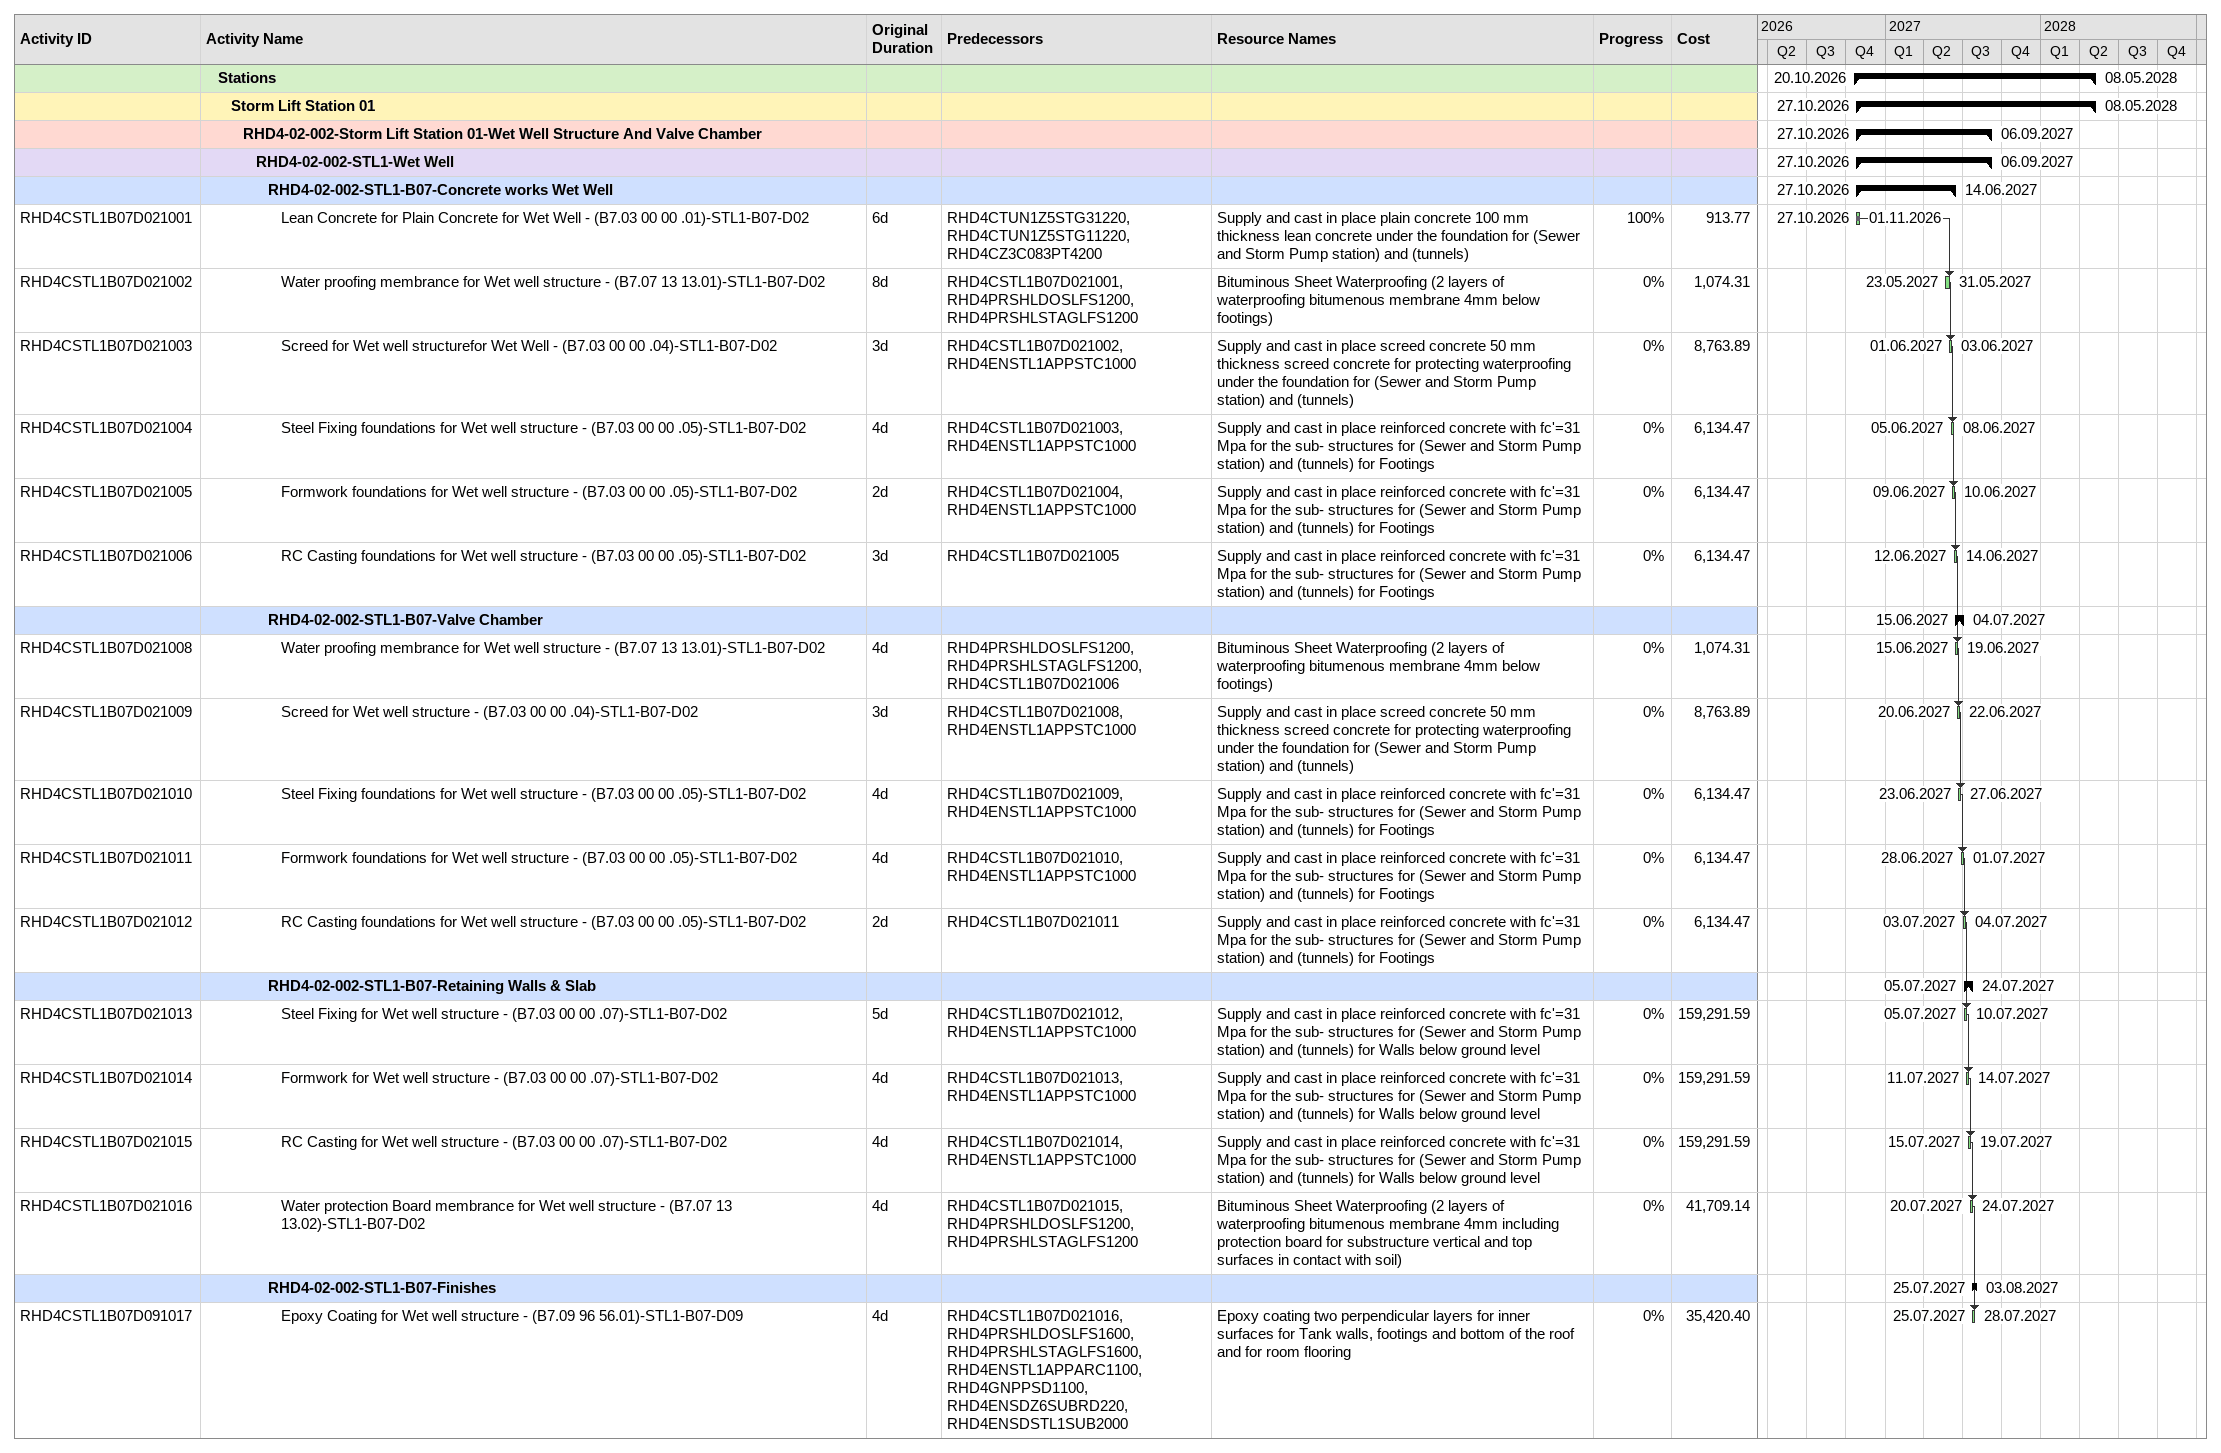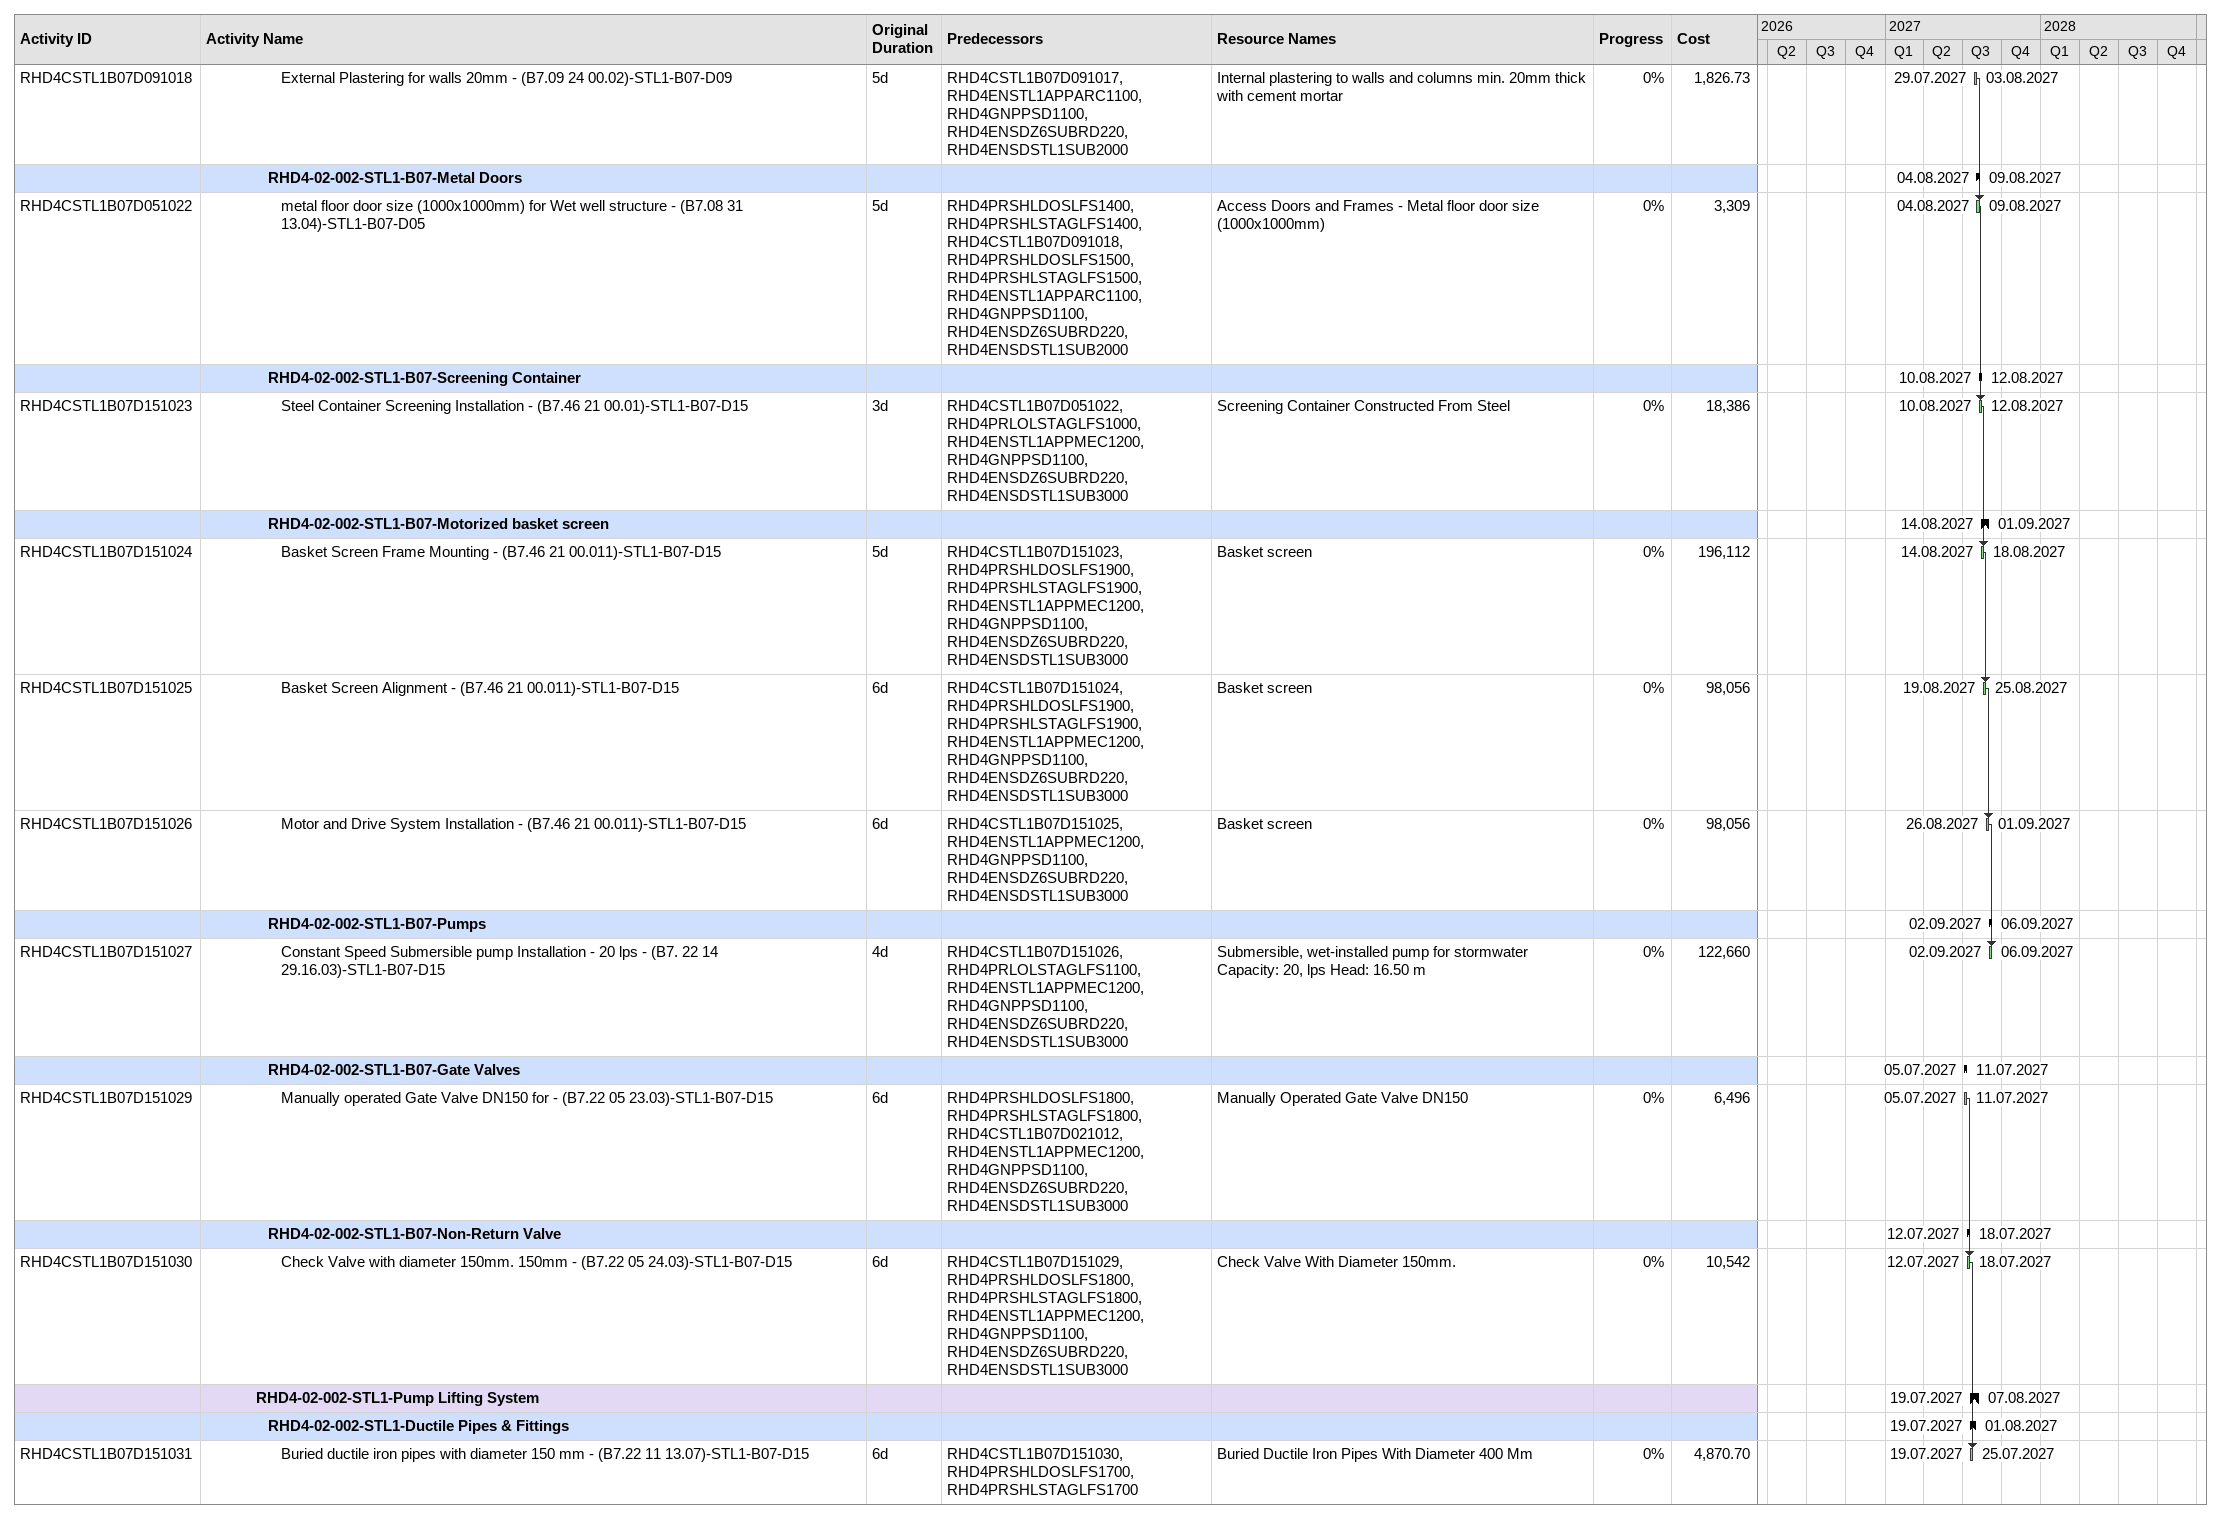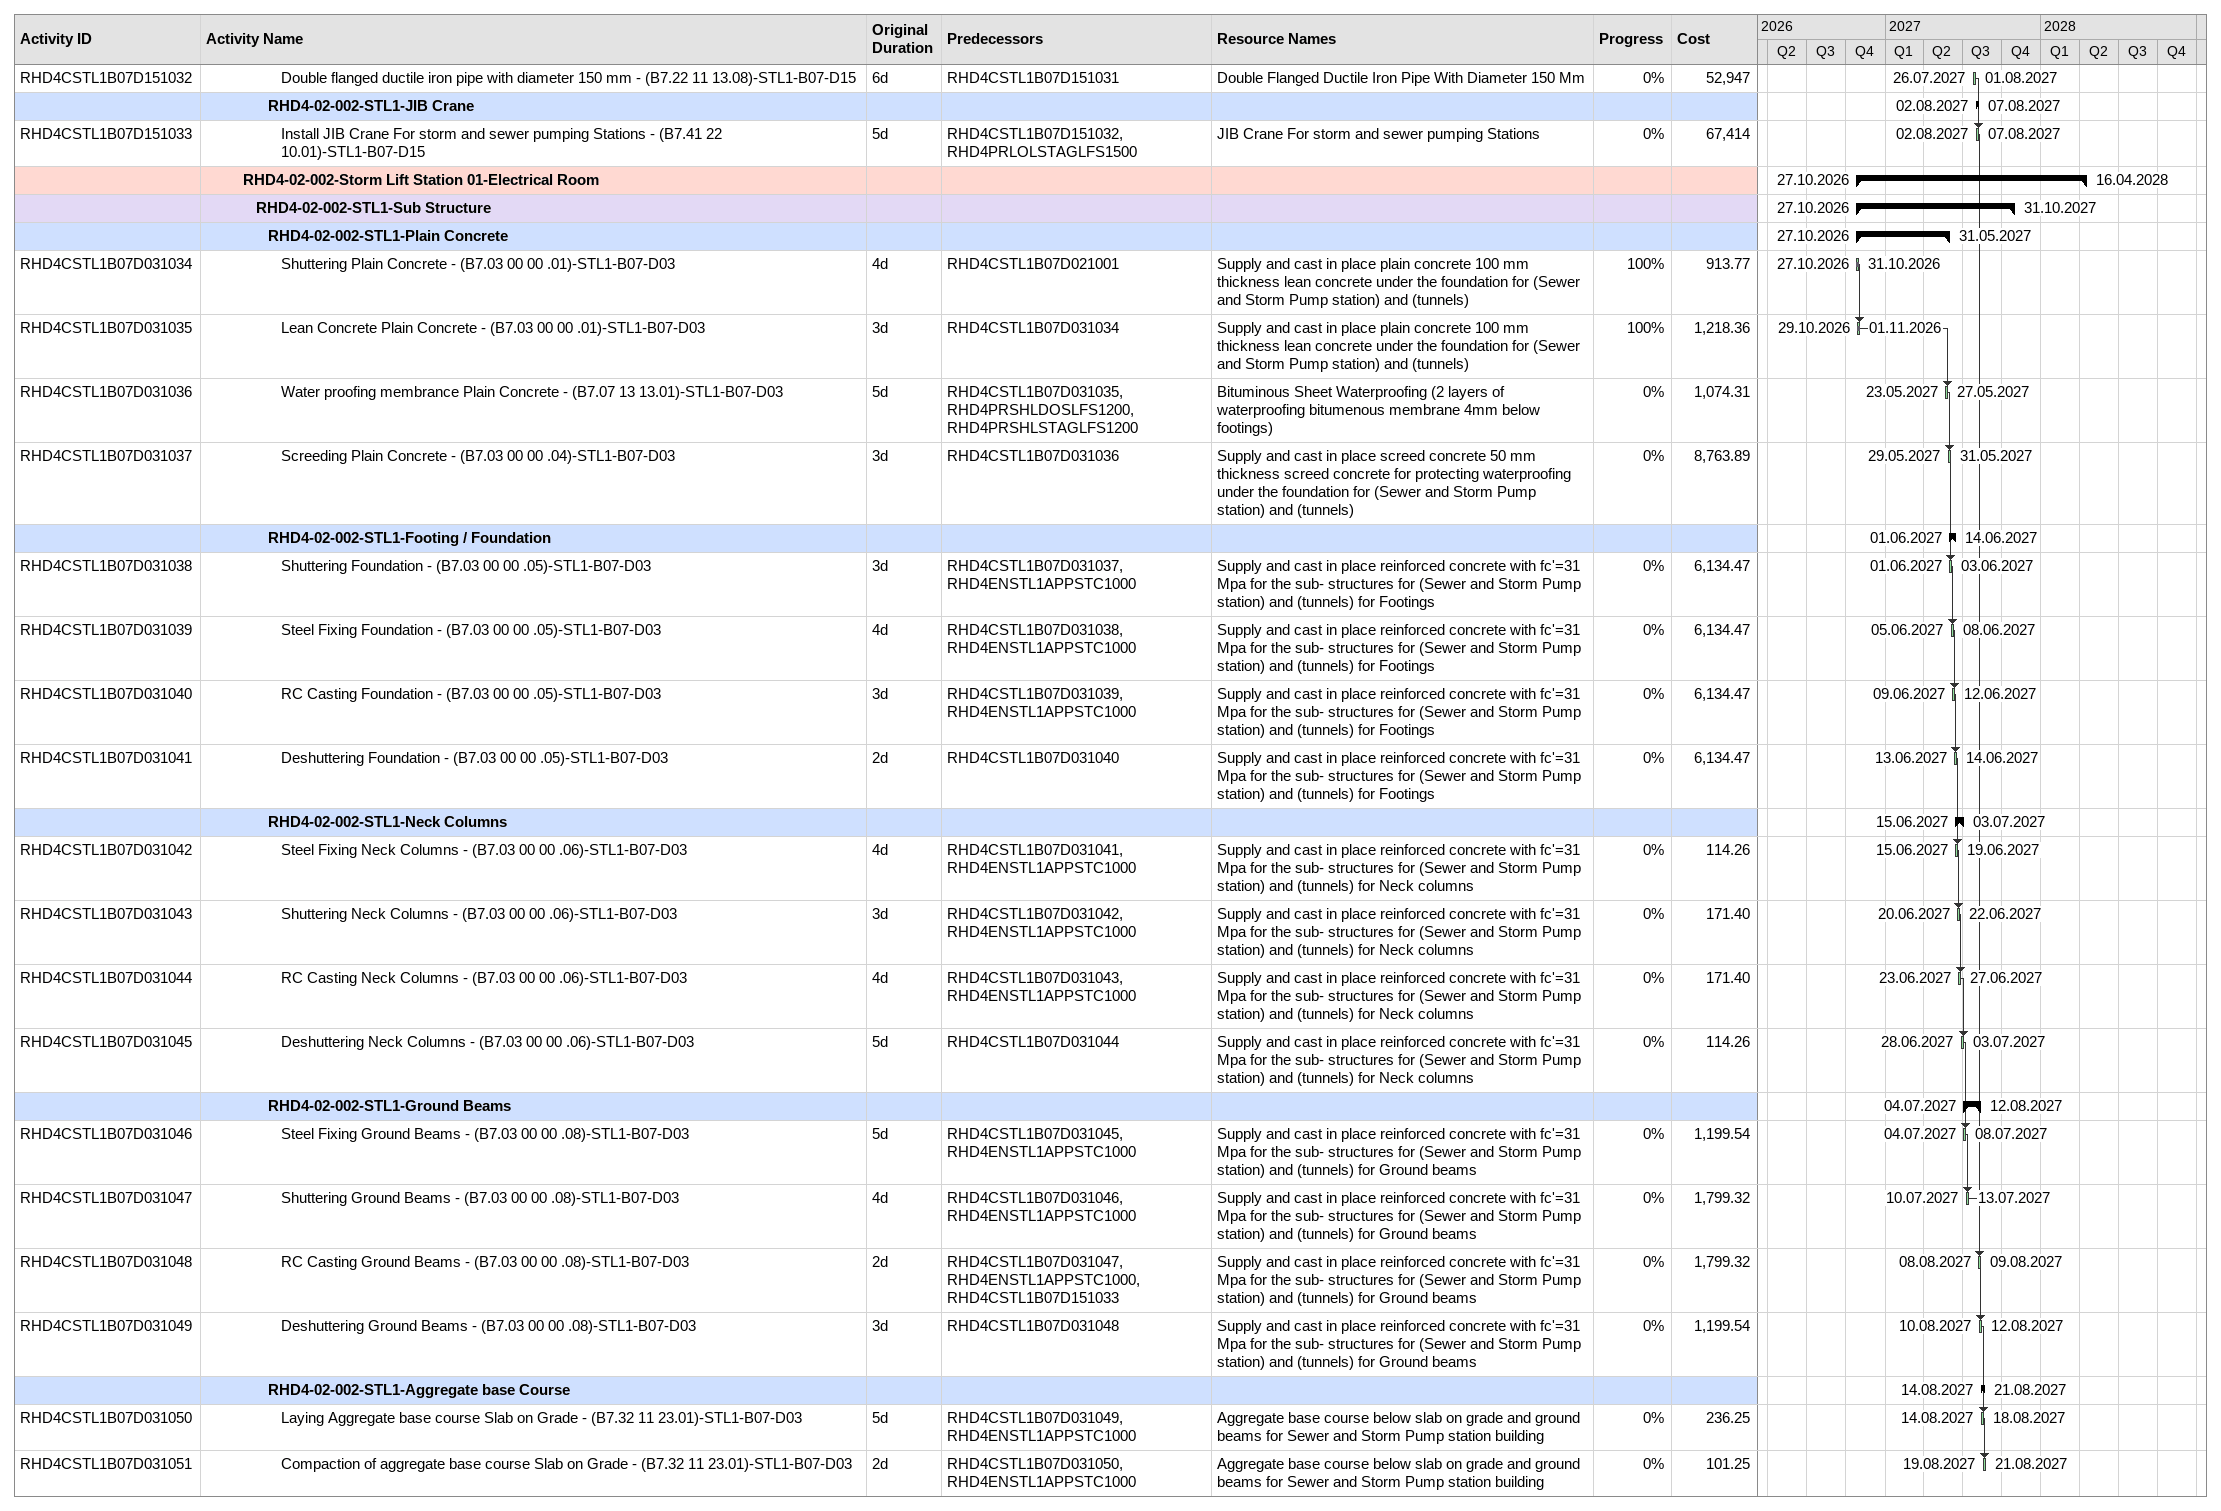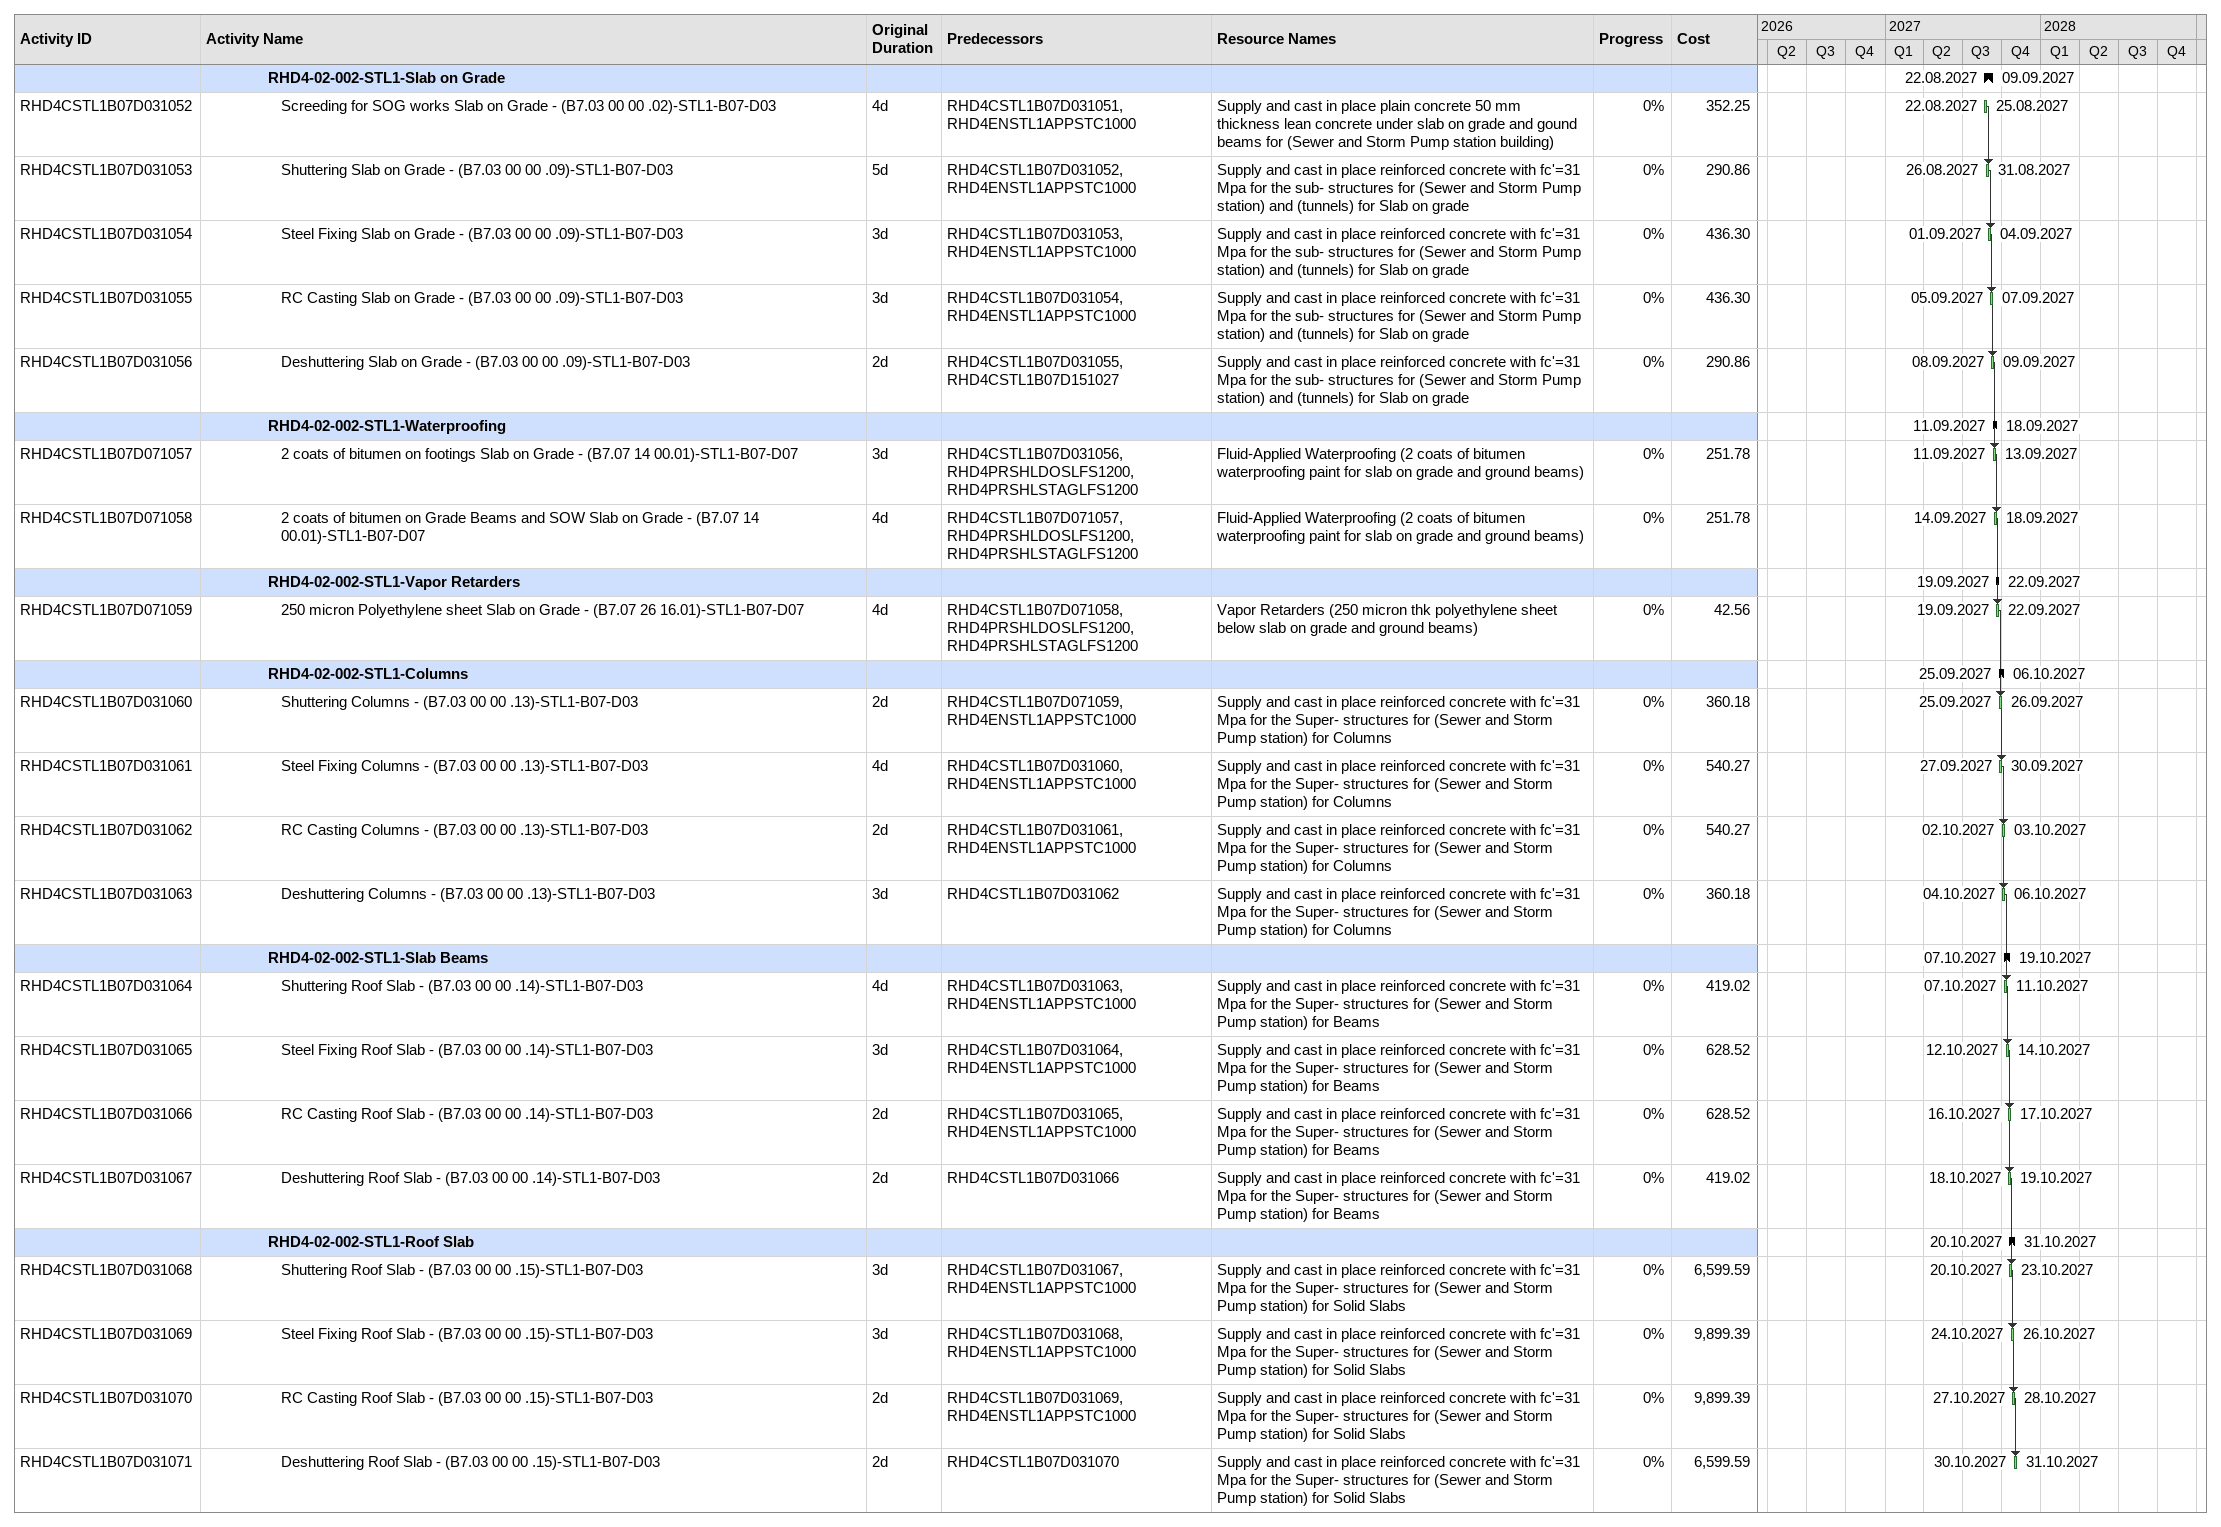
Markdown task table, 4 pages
| ID | Level | Task | Original duration | Start | Finish | Predecessors | Resources | % complete | Cost |
|---|---|---|---|---|---|---|---|---|---|
|  | 2 | **Stations** |  | 2026-10-20 | 2028-05-08 |  |  |  |  |
|  | 3 | **Storm Lift Station 01** |  | 2026-10-27 | 2028-05-08 |  |  |  |  |
|  | 4 | **RHD4-02-002-Storm Lift Station 01-Wet Well Structure And Valve Chamber** |  | 2026-10-27 | 2027-09-06 |  |  |  |  |
|  | 5 | **RHD4-02-002-STL1-Wet Well** |  | 2026-10-27 | 2027-09-06 |  |  |  |  |
|  | 6 | **RHD4-02-002-STL1-B07-Concrete works Wet Well** |  | 2026-10-27 | 2027-06-14 |  |  |  |  |
| RHD4CSTL1B07D021001 | 7 | Lean Concrete for Plain Concrete for Wet Well - (B7.03 00 00 .01)-STL1-B07-D02 | 6d | 2026-10-27 | 2026-11-01 | RHD4CTUN1Z5STG31220, RHD4CTUN1Z5STG11220, RHD4CZ3C083PT4200 | Supply and cast in place plain concrete 100 mm thickness lean concrete under the foundation for (Sewer and Storm Pump station) and (tunnels) | 100 | 913.77 |
| RHD4CSTL1B07D021002 | 7 | Water proofing membrance for Wet well structure - (B7.07 13 13.01)-STL1-B07-D02 | 8d | 2027-05-23 | 2027-05-31 | RHD4CSTL1B07D021001, RHD4PRSHLDOSLFS1200, RHD4PRSHLSTAGLFS1200 | Bituminous Sheet Waterproofing (2 layers of waterproofing bitumenous membrane 4mm below footings) | 0 | 1074.31 |
| RHD4CSTL1B07D021003 | 7 | Screed for Wet well structurefor Wet Well - (B7.03 00 00 .04)-STL1-B07-D02 | 3d | 2027-06-01 | 2027-06-03 | RHD4CSTL1B07D021002, RHD4ENSTL1APPSTC1000 | Supply and cast in place screed concrete 50 mm thickness screed concrete for protecting waterproofing under the foundation for (Sewer and Storm Pump station) and (tunnels) | 0 | 8763.89 |
| RHD4CSTL1B07D021004 | 7 | Steel Fixing foundations for Wet well structure - (B7.03 00 00 .05)-STL1-B07-D02 | 4d | 2027-06-05 | 2027-06-08 | RHD4CSTL1B07D021003, RHD4ENSTL1APPSTC1000 | Supply and cast in place reinforced concrete with fc'=31 Mpa for the sub- structures for (Sewer and Storm Pump station) and (tunnels) for Footings | 0 | 6134.47 |
| RHD4CSTL1B07D021005 | 7 | Formwork foundations for Wet well structure - (B7.03 00 00 .05)-STL1-B07-D02 | 2d | 2027-06-09 | 2027-06-10 | RHD4CSTL1B07D021004, RHD4ENSTL1APPSTC1000 | Supply and cast in place reinforced concrete with fc'=31 Mpa for the sub- structures for (Sewer and Storm Pump station) and (tunnels) for Footings | 0 | 6134.47 |
| RHD4CSTL1B07D021006 | 7 | RC Casting foundations for Wet well structure - (B7.03 00 00 .05)-STL1-B07-D02 | 3d | 2027-06-12 | 2027-06-14 | RHD4CSTL1B07D021005 | Supply and cast in place reinforced concrete with fc'=31 Mpa for the sub- structures for (Sewer and Storm Pump station) and (tunnels) for Footings | 0 | 6134.47 |
|  | 6 | **RHD4-02-002-STL1-B07-Valve Chamber** |  | 2027-06-15 | 2027-07-04 |  |  |  |  |
| RHD4CSTL1B07D021008 | 7 | Water proofing membrance for Wet well structure - (B7.07 13 13.01)-STL1-B07-D02 | 4d | 2027-06-15 | 2027-06-19 | RHD4PRSHLDOSLFS1200, RHD4PRSHLSTAGLFS1200, RHD4CSTL1B07D021006 | Bituminous Sheet Waterproofing (2 layers of waterproofing bitumenous membrane 4mm below footings) | 0 | 1074.31 |
| RHD4CSTL1B07D021009 | 7 | Screed for Wet well structure - (B7.03 00 00 .04)-STL1-B07-D02 | 3d | 2027-06-20 | 2027-06-22 | RHD4CSTL1B07D021008, RHD4ENSTL1APPSTC1000 | Supply and cast in place screed concrete 50 mm thickness screed concrete for protecting waterproofing under the foundation for (Sewer and Storm Pump station) and (tunnels) | 0 | 8763.89 |
| RHD4CSTL1B07D021010 | 7 | Steel Fixing foundations for Wet well structure - (B7.03 00 00 .05)-STL1-B07-D02 | 4d | 2027-06-23 | 2027-06-27 | RHD4CSTL1B07D021009, RHD4ENSTL1APPSTC1000 | Supply and cast in place reinforced concrete with fc'=31 Mpa for the sub- structures for (Sewer and Storm Pump station) and (tunnels) for Footings | 0 | 6134.47 |
| RHD4CSTL1B07D021011 | 7 | Formwork foundations for Wet well structure - (B7.03 00 00 .05)-STL1-B07-D02 | 4d | 2027-06-28 | 2027-07-01 | RHD4CSTL1B07D021010, RHD4ENSTL1APPSTC1000 | Supply and cast in place reinforced concrete with fc'=31 Mpa for the sub- structures for (Sewer and Storm Pump station) and (tunnels) for Footings | 0 | 6134.47 |
| RHD4CSTL1B07D021012 | 7 | RC Casting foundations for Wet well structure - (B7.03 00 00 .05)-STL1-B07-D02 | 2d | 2027-07-03 | 2027-07-04 | RHD4CSTL1B07D021011 | Supply and cast in place reinforced concrete with fc'=31 Mpa for the sub- structures for (Sewer and Storm Pump station) and (tunnels) for Footings | 0 | 6134.47 |
|  | 6 | **RHD4-02-002-STL1-B07-Retaining Walls & Slab** |  | 2027-07-05 | 2027-07-24 |  |  |  |  |
| RHD4CSTL1B07D021013 | 7 | Steel Fixing for Wet well structure - (B7.03 00 00 .07)-STL1-B07-D02 | 5d | 2027-07-05 | 2027-07-10 | RHD4CSTL1B07D021012, RHD4ENSTL1APPSTC1000 | Supply and cast in place reinforced concrete with fc'=31 Mpa for the sub- structures for (Sewer and Storm Pump station) and (tunnels) for Walls below ground level | 0 | 159291.59 |
| RHD4CSTL1B07D021014 | 7 | Formwork for Wet well structure - (B7.03 00 00 .07)-STL1-B07-D02 | 4d | 2027-07-11 | 2027-07-14 | RHD4CSTL1B07D021013, RHD4ENSTL1APPSTC1000 | Supply and cast in place reinforced concrete with fc'=31 Mpa for the sub- structures for (Sewer and Storm Pump station) and (tunnels) for Walls below ground level | 0 | 159291.59 |
| RHD4CSTL1B07D021015 | 7 | RC Casting for Wet well structure - (B7.03 00 00 .07)-STL1-B07-D02 | 4d | 2027-07-15 | 2027-07-19 | RHD4CSTL1B07D021014, RHD4ENSTL1APPSTC1000 | Supply and cast in place reinforced concrete with fc'=31 Mpa for the sub- structures for (Sewer and Storm Pump station) and (tunnels) for Walls below ground level | 0 | 159291.59 |
| RHD4CSTL1B07D021016 | 7 | Water protection Board membrance for Wet well structure - (B7.07 13 13.02)-STL1-B07-D02 | 4d | 2027-07-20 | 2027-07-24 | RHD4CSTL1B07D021015, RHD4PRSHLDOSLFS1200, RHD4PRSHLSTAGLFS1200 | Bituminous Sheet Waterproofing (2 layers of waterproofing bitumenous membrane 4mm including protection board for substructure vertical and top surfaces in contact with soil) | 0 | 41709.14 |
|  | 6 | **RHD4-02-002-STL1-B07-Finishes** |  | 2027-07-25 | 2027-08-03 |  |  |  |  |
| RHD4CSTL1B07D091017 | 7 | Epoxy Coating for Wet well structure - (B7.09 96 56.01)-STL1-B07-D09 | 4d | 2027-07-25 | 2027-07-28 | RHD4CSTL1B07D021016, RHD4PRSHLDOSLFS1600, RHD4PRSHLSTAGLFS1600, RHD4ENSTL1APPARC1100, RHD4GNPPSD1100, RHD4ENSDZ6SUBRD220, RHD4ENSDSTL1SUB2000 | Epoxy coating two perpendicular layers for inner surfaces for Tank walls, footings and bottom of the roof and for room flooring | 0 | 35420.40 |
| RHD4CSTL1B07D091018 | 7 | External Plastering for walls 20mm - (B7.09 24 00.02)-STL1-B07-D09 | 5d | 2027-07-29 | 2027-08-03 | RHD4CSTL1B07D091017, RHD4ENSTL1APPARC1100, RHD4GNPPSD1100, RHD4ENSDZ6SUBRD220, RHD4ENSDSTL1SUB2000 | Internal plastering to walls and columns min. 20mm thick with cement mortar | 0 | 1826.73 |
|  | 6 | **RHD4-02-002-STL1-B07-Metal Doors** |  | 2027-08-04 | 2027-08-09 |  |  |  |  |
| RHD4CSTL1B07D051022 | 7 | metal floor door size (1000x1000mm) for Wet well structure - (B7.08 31 13.04)-STL1-B07-D05 | 5d | 2027-08-04 | 2027-08-09 | RHD4PRSHLDOSLFS1400, RHD4PRSHLSTAGLFS1400, RHD4CSTL1B07D091018, RHD4PRSHLDOSLFS1500, RHD4PRSHLSTAGLFS1500, RHD4ENSTL1APPARC1100, RHD4GNPPSD1100, RHD4ENSDZ6SUBRD220, RHD4ENSDSTL1SUB2000 | Access Doors and Frames - Metal floor door size (1000x1000mm) | 0 | 3309 |
|  | 6 | **RHD4-02-002-STL1-B07-Screening Container** |  | 2027-08-10 | 2027-08-12 |  |  |  |  |
| RHD4CSTL1B07D151023 | 7 | Steel Container Screening Installation - (B7.46 21 00.01)-STL1-B07-D15 | 3d | 2027-08-10 | 2027-08-12 | RHD4CSTL1B07D051022, RHD4PRLOLSTAGLFS1000, RHD4ENSTL1APPMEC1200, RHD4GNPPSD1100, RHD4ENSDZ6SUBRD220, RHD4ENSDSTL1SUB3000 | Screening Container Constructed From Steel | 0 | 18386 |
|  | 6 | **RHD4-02-002-STL1-B07-Motorized basket screen** |  | 2027-08-14 | 2027-09-01 |  |  |  |  |
| RHD4CSTL1B07D151024 | 7 | Basket Screen Frame Mounting - (B7.46 21 00.011)-STL1-B07-D15 | 5d | 2027-08-14 | 2027-08-18 | RHD4CSTL1B07D151023, RHD4PRSHLDOSLFS1900, RHD4PRSHLSTAGLFS1900, RHD4ENSTL1APPMEC1200, RHD4GNPPSD1100, RHD4ENSDZ6SUBRD220, RHD4ENSDSTL1SUB3000 | Basket screen | 0 | 196112 |
| RHD4CSTL1B07D151025 | 7 | Basket Screen Alignment - (B7.46 21 00.011)-STL1-B07-D15 | 6d | 2027-08-19 | 2027-08-25 | RHD4CSTL1B07D151024, RHD4PRSHLDOSLFS1900, RHD4PRSHLSTAGLFS1900, RHD4ENSTL1APPMEC1200, RHD4GNPPSD1100, RHD4ENSDZ6SUBRD220, RHD4ENSDSTL1SUB3000 | Basket screen | 0 | 98056 |
| RHD4CSTL1B07D151026 | 7 | Motor and Drive System Installation - (B7.46 21 00.011)-STL1-B07-D15 | 6d | 2027-08-26 | 2027-09-01 | RHD4CSTL1B07D151025, RHD4ENSTL1APPMEC1200, RHD4GNPPSD1100, RHD4ENSDZ6SUBRD220, RHD4ENSDSTL1SUB3000 | Basket screen | 0 | 98056 |
|  | 6 | **RHD4-02-002-STL1-B07-Pumps** |  | 2027-09-02 | 2027-09-06 |  |  |  |  |
| RHD4CSTL1B07D151027 | 7 | Constant Speed Submersible pump Installation - 20 lps - (B7. 22 14 29.16.03)-STL1-B07-D15 | 4d | 2027-09-02 | 2027-09-06 | RHD4CSTL1B07D151026, RHD4PRLOLSTAGLFS1100, RHD4ENSTL1APPMEC1200, RHD4GNPPSD1100, RHD4ENSDZ6SUBRD220, RHD4ENSDSTL1SUB3000 | Submersible, wet-installed pump for stormwater Capacity: 20, lps Head: 16.50 m | 0 | 122660 |
|  | 6 | **RHD4-02-002-STL1-B07-Gate Valves** |  | 2027-07-05 | 2027-07-11 |  |  |  |  |
| RHD4CSTL1B07D151029 | 7 | Manually operated Gate Valve DN150 for - (B7.22 05 23.03)-STL1-B07-D15 | 6d | 2027-07-05 | 2027-07-11 | RHD4PRSHLDOSLFS1800, RHD4PRSHLSTAGLFS1800, RHD4CSTL1B07D021012, RHD4ENSTL1APPMEC1200, RHD4GNPPSD1100, RHD4ENSDZ6SUBRD220, RHD4ENSDSTL1SUB3000 | Manually Operated Gate Valve DN150 | 0 | 6496 |
|  | 6 | **RHD4-02-002-STL1-B07-Non-Return Valve** |  | 2027-07-12 | 2027-07-18 |  |  |  |  |
| RHD4CSTL1B07D151030 | 7 | Check Valve with diameter 150mm. 150mm - (B7.22 05 24.03)-STL1-B07-D15 | 6d | 2027-07-12 | 2027-07-18 | RHD4CSTL1B07D151029, RHD4PRSHLDOSLFS1800, RHD4PRSHLSTAGLFS1800, RHD4ENSTL1APPMEC1200, RHD4GNPPSD1100, RHD4ENSDZ6SUBRD220, RHD4ENSDSTL1SUB3000 | Check Valve With Diameter 150mm. | 0 | 10542 |
|  | 5 | **RHD4-02-002-STL1-Pump Lifting System** |  | 2027-07-19 | 2027-08-07 |  |  |  |  |
|  | 6 | **RHD4-02-002-STL1-Ductile Pipes & Fittings** |  | 2027-07-19 | 2027-08-01 |  |  |  |  |
| RHD4CSTL1B07D151031 | 7 | Buried ductile iron pipes with diameter 150 mm - (B7.22 11 13.07)-STL1-B07-D15 | 6d | 2027-07-19 | 2027-07-25 | RHD4CSTL1B07D151030, RHD4PRSHLDOSLFS1700, RHD4PRSHLSTAGLFS1700 | Buried Ductile Iron Pipes With Diameter 400 Mm | 0 | 4870.70 |
| RHD4CSTL1B07D151032 | 7 | Double flanged ductile iron pipe with diameter 150 mm - (B7.22 11 13.08)-STL1-B07-D15 | 6d | 2027-07-26 | 2027-08-01 | RHD4CSTL1B07D151031 | Double Flanged Ductile Iron Pipe With Diameter 150 Mm | 0 | 52947 |
|  | 6 | **RHD4-02-002-STL1-JIB Crane** |  | 2027-08-02 | 2027-08-07 |  |  |  |  |
| RHD4CSTL1B07D151033 | 7 | Install JIB Crane For storm and sewer pumping Stations - (B7.41 22 10.01)-STL1-B07-D15 | 5d | 2027-08-02 | 2027-08-07 | RHD4CSTL1B07D151032, RHD4PRLOLSTAGLFS1500 | JIB Crane For storm and sewer pumping Stations | 0 | 67414 |
|  | 4 | **RHD4-02-002-Storm Lift Station 01-Electrical Room** |  | 2026-10-27 | 2028-04-16 |  |  |  |  |
|  | 5 | **RHD4-02-002-STL1-Sub Structure** |  | 2026-10-27 | 2027-10-31 |  |  |  |  |
|  | 6 | **RHD4-02-002-STL1-Plain Concrete** |  | 2026-10-27 | 2027-05-31 |  |  |  |  |
| RHD4CSTL1B07D031034 | 7 | Shuttering Plain Concrete - (B7.03 00 00 .01)-STL1-B07-D03 | 4d | 2026-10-27 | 2026-10-31 | RHD4CSTL1B07D021001 | Supply and cast in place plain concrete 100 mm thickness lean concrete under the foundation for (Sewer and Storm Pump station) and (tunnels) | 100 | 913.77 |
| RHD4CSTL1B07D031035 | 7 | Lean Concrete Plain Concrete - (B7.03 00 00 .01)-STL1-B07-D03 | 3d | 2026-10-29 | 2026-11-01 | RHD4CSTL1B07D031034 | Supply and cast in place plain concrete 100 mm thickness lean concrete under the foundation for (Sewer and Storm Pump station) and (tunnels) | 100 | 1218.36 |
| RHD4CSTL1B07D031036 | 7 | Water proofing membrance Plain Concrete - (B7.07 13 13.01)-STL1-B07-D03 | 5d | 2027-05-23 | 2027-05-27 | RHD4CSTL1B07D031035, RHD4PRSHLDOSLFS1200, RHD4PRSHLSTAGLFS1200 | Bituminous Sheet Waterproofing (2 layers of waterproofing bitumenous membrane 4mm below footings) | 0 | 1074.31 |
| RHD4CSTL1B07D031037 | 7 | Screeding Plain Concrete - (B7.03 00 00 .04)-STL1-B07-D03 | 3d | 2027-05-29 | 2027-05-31 | RHD4CSTL1B07D031036 | Supply and cast in place screed concrete 50 mm thickness screed concrete for protecting waterproofing under the foundation for (Sewer and Storm Pump station) and (tunnels) | 0 | 8763.89 |
|  | 6 | **RHD4-02-002-STL1-Footing / Foundation** |  | 2027-06-01 | 2027-06-14 |  |  |  |  |
| RHD4CSTL1B07D031038 | 7 | Shuttering Foundation - (B7.03 00 00 .05)-STL1-B07-D03 | 3d | 2027-06-01 | 2027-06-03 | RHD4CSTL1B07D031037, RHD4ENSTL1APPSTC1000 | Supply and cast in place reinforced concrete with fc'=31 Mpa for the sub- structures for (Sewer and Storm Pump station) and (tunnels) for Footings | 0 | 6134.47 |
| RHD4CSTL1B07D031039 | 7 | Steel Fixing Foundation - (B7.03 00 00 .05)-STL1-B07-D03 | 4d | 2027-06-05 | 2027-06-08 | RHD4CSTL1B07D031038, RHD4ENSTL1APPSTC1000 | Supply and cast in place reinforced concrete with fc'=31 Mpa for the sub- structures for (Sewer and Storm Pump station) and (tunnels) for Footings | 0 | 6134.47 |
| RHD4CSTL1B07D031040 | 7 | RC Casting Foundation - (B7.03 00 00 .05)-STL1-B07-D03 | 3d | 2027-06-09 | 2027-06-12 | RHD4CSTL1B07D031039, RHD4ENSTL1APPSTC1000 | Supply and cast in place reinforced concrete with fc'=31 Mpa for the sub- structures for (Sewer and Storm Pump station) and (tunnels) for Footings | 0 | 6134.47 |
| RHD4CSTL1B07D031041 | 7 | Deshuttering Foundation - (B7.03 00 00 .05)-STL1-B07-D03 | 2d | 2027-06-13 | 2027-06-14 | RHD4CSTL1B07D031040 | Supply and cast in place reinforced concrete with fc'=31 Mpa for the sub- structures for (Sewer and Storm Pump station) and (tunnels) for Footings | 0 | 6134.47 |
|  | 6 | **RHD4-02-002-STL1-Neck Columns** |  | 2027-06-15 | 2027-07-03 |  |  |  |  |
| RHD4CSTL1B07D031042 | 7 | Steel Fixing Neck Columns - (B7.03 00 00 .06)-STL1-B07-D03 | 4d | 2027-06-15 | 2027-06-19 | RHD4CSTL1B07D031041, RHD4ENSTL1APPSTC1000 | Supply and cast in place reinforced concrete with fc'=31 Mpa for the sub- structures for (Sewer and Storm Pump station) and (tunnels) for Neck columns | 0 | 114.26 |
| RHD4CSTL1B07D031043 | 7 | Shuttering Neck Columns - (B7.03 00 00 .06)-STL1-B07-D03 | 3d | 2027-06-20 | 2027-06-22 | RHD4CSTL1B07D031042, RHD4ENSTL1APPSTC1000 | Supply and cast in place reinforced concrete with fc'=31 Mpa for the sub- structures for (Sewer and Storm Pump station) and (tunnels) for Neck columns | 0 | 171.40 |
| RHD4CSTL1B07D031044 | 7 | RC Casting Neck Columns - (B7.03 00 00 .06)-STL1-B07-D03 | 4d | 2027-06-23 | 2027-06-27 | RHD4CSTL1B07D031043, RHD4ENSTL1APPSTC1000 | Supply and cast in place reinforced concrete with fc'=31 Mpa for the sub- structures for (Sewer and Storm Pump station) and (tunnels) for Neck columns | 0 | 171.40 |
| RHD4CSTL1B07D031045 | 7 | Deshuttering Neck Columns - (B7.03 00 00 .06)-STL1-B07-D03 | 5d | 2027-06-28 | 2027-07-03 | RHD4CSTL1B07D031044 | Supply and cast in place reinforced concrete with fc'=31 Mpa for the sub- structures for (Sewer and Storm Pump station) and (tunnels) for Neck columns | 0 | 114.26 |
|  | 6 | **RHD4-02-002-STL1-Ground Beams** |  | 2027-07-04 | 2027-08-12 |  |  |  |  |
| RHD4CSTL1B07D031046 | 7 | Steel Fixing Ground Beams - (B7.03 00 00 .08)-STL1-B07-D03 | 5d | 2027-07-04 | 2027-07-08 | RHD4CSTL1B07D031045, RHD4ENSTL1APPSTC1000 | Supply and cast in place reinforced concrete with fc'=31 Mpa for the sub- structures for (Sewer and Storm Pump station) and (tunnels) for Ground beams | 0 | 1199.54 |
| RHD4CSTL1B07D031047 | 7 | Shuttering Ground Beams - (B7.03 00 00 .08)-STL1-B07-D03 | 4d | 2027-07-10 | 2027-07-13 | RHD4CSTL1B07D031046, RHD4ENSTL1APPSTC1000 | Supply and cast in place reinforced concrete with fc'=31 Mpa for the sub- structures for (Sewer and Storm Pump station) and (tunnels) for Ground beams | 0 | 1799.32 |
| RHD4CSTL1B07D031048 | 7 | RC Casting Ground Beams - (B7.03 00 00 .08)-STL1-B07-D03 | 2d | 2027-08-08 | 2027-08-09 | RHD4CSTL1B07D031047, RHD4ENSTL1APPSTC1000, RHD4CSTL1B07D151033 | Supply and cast in place reinforced concrete with fc'=31 Mpa for the sub- structures for (Sewer and Storm Pump station) and (tunnels) for Ground beams | 0 | 1799.32 |
| RHD4CSTL1B07D031049 | 7 | Deshuttering Ground Beams - (B7.03 00 00 .08)-STL1-B07-D03 | 3d | 2027-08-10 | 2027-08-12 | RHD4CSTL1B07D031048 | Supply and cast in place reinforced concrete with fc'=31 Mpa for the sub- structures for (Sewer and Storm Pump station) and (tunnels) for Ground beams | 0 | 1199.54 |
|  | 6 | **RHD4-02-002-STL1-Aggregate base Course** |  | 2027-08-14 | 2027-08-21 |  |  |  |  |
| RHD4CSTL1B07D031050 | 7 | Laying Aggregate base course Slab on Grade - (B7.32 11 23.01)-STL1-B07-D03 | 5d | 2027-08-14 | 2027-08-18 | RHD4CSTL1B07D031049, RHD4ENSTL1APPSTC1000 | Aggregate base course below slab on grade and ground beams for Sewer and Storm Pump station building | 0 | 236.25 |
| RHD4CSTL1B07D031051 | 7 | Compaction of aggregate base course Slab on Grade - (B7.32 11 23.01)-STL1-B07-D03 | 2d | 2027-08-19 | 2027-08-21 | RHD4CSTL1B07D031050, RHD4ENSTL1APPSTC1000 | Aggregate base course below slab on grade and ground beams for Sewer and Storm Pump station building | 0 | 101.25 |
|  | 6 | **RHD4-02-002-STL1-Slab on Grade** |  | 2027-08-22 | 2027-09-09 |  |  |  |  |
| RHD4CSTL1B07D031052 | 7 | Screeding for SOG works Slab on Grade - (B7.03 00 00 .02)-STL1-B07-D03 | 4d | 2027-08-22 | 2027-08-25 | RHD4CSTL1B07D031051, RHD4ENSTL1APPSTC1000 | Supply and cast in place plain concrete 50 mm thickness lean concrete under slab on grade and gound beams for (Sewer and Storm Pump station building) | 0 | 352.25 |
| RHD4CSTL1B07D031053 | 7 | Shuttering Slab on Grade - (B7.03 00 00 .09)-STL1-B07-D03 | 5d | 2027-08-26 | 2027-08-31 | RHD4CSTL1B07D031052, RHD4ENSTL1APPSTC1000 | Supply and cast in place reinforced concrete with fc'=31 Mpa for the sub- structures for (Sewer and Storm Pump station) and (tunnels) for Slab on grade | 0 | 290.86 |
| RHD4CSTL1B07D031054 | 7 | Steel Fixing Slab on Grade - (B7.03 00 00 .09)-STL1-B07-D03 | 3d | 2027-09-01 | 2027-09-04 | RHD4CSTL1B07D031053, RHD4ENSTL1APPSTC1000 | Supply and cast in place reinforced concrete with fc'=31 Mpa for the sub- structures for (Sewer and Storm Pump station) and (tunnels) for Slab on grade | 0 | 436.30 |
| RHD4CSTL1B07D031055 | 7 | RC Casting Slab on Grade - (B7.03 00 00 .09)-STL1-B07-D03 | 3d | 2027-09-05 | 2027-09-07 | RHD4CSTL1B07D031054, RHD4ENSTL1APPSTC1000 | Supply and cast in place reinforced concrete with fc'=31 Mpa for the sub- structures for (Sewer and Storm Pump station) and (tunnels) for Slab on grade | 0 | 436.30 |
| RHD4CSTL1B07D031056 | 7 | Deshuttering Slab on Grade - (B7.03 00 00 .09)-STL1-B07-D03 | 2d | 2027-09-08 | 2027-09-09 | RHD4CSTL1B07D031055, RHD4CSTL1B07D151027 | Supply and cast in place reinforced concrete with fc'=31 Mpa for the sub- structures for (Sewer and Storm Pump station) and (tunnels) for Slab on grade | 0 | 290.86 |
|  | 6 | **RHD4-02-002-STL1-Waterproofing** |  | 2027-09-11 | 2027-09-18 |  |  |  |  |
| RHD4CSTL1B07D071057 | 7 | 2 coats of bitumen on footings Slab on Grade - (B7.07 14 00.01)-STL1-B07-D07 | 3d | 2027-09-11 | 2027-09-13 | RHD4CSTL1B07D031056, RHD4PRSHLDOSLFS1200, RHD4PRSHLSTAGLFS1200 | Fluid-Applied Waterproofing (2 coats of bitumen waterproofing paint for slab on grade and ground beams) | 0 | 251.78 |
| RHD4CSTL1B07D071058 | 7 | 2 coats of bitumen on Grade Beams and SOW Slab on Grade - (B7.07 14 00.01)-STL1-B07-D07 | 4d | 2027-09-14 | 2027-09-18 | RHD4CSTL1B07D071057, RHD4PRSHLDOSLFS1200, RHD4PRSHLSTAGLFS1200 | Fluid-Applied Waterproofing (2 coats of bitumen waterproofing paint for slab on grade and ground beams) | 0 | 251.78 |
|  | 6 | **RHD4-02-002-STL1-Vapor Retarders** |  | 2027-09-19 | 2027-09-22 |  |  |  |  |
| RHD4CSTL1B07D071059 | 7 | 250 micron Polyethylene sheet Slab on Grade - (B7.07 26 16.01)-STL1-B07-D07 | 4d | 2027-09-19 | 2027-09-22 | RHD4CSTL1B07D071058, RHD4PRSHLDOSLFS1200, RHD4PRSHLSTAGLFS1200 | Vapor Retarders (250 micron thk polyethylene sheet below slab on grade and ground beams) | 0 | 42.56 |
|  | 6 | **RHD4-02-002-STL1-Columns** |  | 2027-09-25 | 2027-10-06 |  |  |  |  |
| RHD4CSTL1B07D031060 | 7 | Shuttering Columns - (B7.03 00 00 .13)-STL1-B07-D03 | 2d | 2027-09-25 | 2027-09-26 | RHD4CSTL1B07D071059, RHD4ENSTL1APPSTC1000 | Supply and cast in place reinforced concrete with fc'=31 Mpa for the Super- structures for (Sewer and Storm Pump station) for Columns | 0 | 360.18 |
| RHD4CSTL1B07D031061 | 7 | Steel Fixing Columns - (B7.03 00 00 .13)-STL1-B07-D03 | 4d | 2027-09-27 | 2027-09-30 | RHD4CSTL1B07D031060, RHD4ENSTL1APPSTC1000 | Supply and cast in place reinforced concrete with fc'=31 Mpa for the Super- structures for (Sewer and Storm Pump station) for Columns | 0 | 540.27 |
| RHD4CSTL1B07D031062 | 7 | RC Casting Columns - (B7.03 00 00 .13)-STL1-B07-D03 | 2d | 2027-10-02 | 2027-10-03 | RHD4CSTL1B07D031061, RHD4ENSTL1APPSTC1000 | Supply and cast in place reinforced concrete with fc'=31 Mpa for the Super- structures for (Sewer and Storm Pump station) for Columns | 0 | 540.27 |
| RHD4CSTL1B07D031063 | 7 | Deshuttering Columns - (B7.03 00 00 .13)-STL1-B07-D03 | 3d | 2027-10-04 | 2027-10-06 | RHD4CSTL1B07D031062 | Supply and cast in place reinforced concrete with fc'=31 Mpa for the Super- structures for (Sewer and Storm Pump station) for Columns | 0 | 360.18 |
|  | 6 | **RHD4-02-002-STL1-Slab Beams** |  | 2027-10-07 | 2027-10-19 |  |  |  |  |
| RHD4CSTL1B07D031064 | 7 | Shuttering Roof Slab - (B7.03 00 00 .14)-STL1-B07-D03 | 4d | 2027-10-07 | 2027-10-11 | RHD4CSTL1B07D031063, RHD4ENSTL1APPSTC1000 | Supply and cast in place reinforced concrete with fc'=31 Mpa for the Super- structures for (Sewer and Storm Pump station) for Beams | 0 | 419.02 |
| RHD4CSTL1B07D031065 | 7 | Steel Fixing Roof Slab - (B7.03 00 00 .14)-STL1-B07-D03 | 3d | 2027-10-12 | 2027-10-14 | RHD4CSTL1B07D031064, RHD4ENSTL1APPSTC1000 | Supply and cast in place reinforced concrete with fc'=31 Mpa for the Super- structures for (Sewer and Storm Pump station) for Beams | 0 | 628.52 |
| RHD4CSTL1B07D031066 | 7 | RC Casting Roof Slab - (B7.03 00 00 .14)-STL1-B07-D03 | 2d | 2027-10-16 | 2027-10-17 | RHD4CSTL1B07D031065, RHD4ENSTL1APPSTC1000 | Supply and cast in place reinforced concrete with fc'=31 Mpa for the Super- structures for (Sewer and Storm Pump station) for Beams | 0 | 628.52 |
| RHD4CSTL1B07D031067 | 7 | Deshuttering Roof Slab - (B7.03 00 00 .14)-STL1-B07-D03 | 2d | 2027-10-18 | 2027-10-19 | RHD4CSTL1B07D031066 | Supply and cast in place reinforced concrete with fc'=31 Mpa for the Super- structures for (Sewer and Storm Pump station) for Beams | 0 | 419.02 |
|  | 6 | **RHD4-02-002-STL1-Roof Slab** |  | 2027-10-20 | 2027-10-31 |  |  |  |  |
| RHD4CSTL1B07D031068 | 7 | Shuttering Roof Slab - (B7.03 00 00 .15)-STL1-B07-D03 | 3d | 2027-10-20 | 2027-10-23 | RHD4CSTL1B07D031067, RHD4ENSTL1APPSTC1000 | Supply and cast in place reinforced concrete with fc'=31 Mpa for the Super- structures for (Sewer and Storm Pump station) for Solid Slabs | 0 | 6599.59 |
| RHD4CSTL1B07D031069 | 7 | Steel Fixing Roof Slab - (B7.03 00 00 .15)-STL1-B07-D03 | 3d | 2027-10-24 | 2027-10-26 | RHD4CSTL1B07D031068, RHD4ENSTL1APPSTC1000 | Supply and cast in place reinforced concrete with fc'=31 Mpa for the Super- structures for (Sewer and Storm Pump station) for Solid Slabs | 0 | 9899.39 |
| RHD4CSTL1B07D031070 | 7 | RC Casting Roof Slab - (B7.03 00 00 .15)-STL1-B07-D03 | 2d | 2027-10-27 | 2027-10-28 | RHD4CSTL1B07D031069, RHD4ENSTL1APPSTC1000 | Supply and cast in place reinforced concrete with fc'=31 Mpa for the Super- structures for (Sewer and Storm Pump station) for Solid Slabs | 0 | 9899.39 |
| RHD4CSTL1B07D031071 | 7 | Deshuttering Roof Slab - (B7.03 00 00 .15)-STL1-B07-D03 | 2d | 2027-10-30 | 2027-10-31 | RHD4CSTL1B07D031070 | Supply and cast in place reinforced concrete with fc'=31 Mpa for the Super- structures for (Sewer and Storm Pump station) for Solid Slabs | 0 | 6599.59 |
